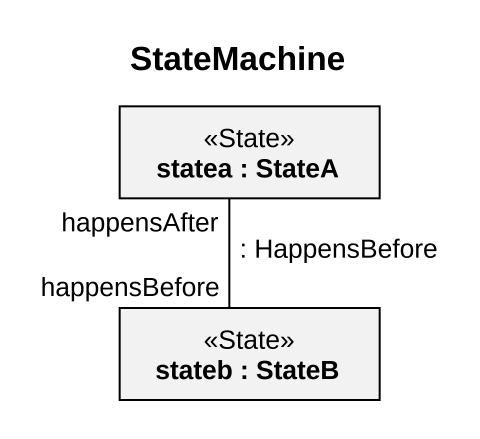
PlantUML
@startuml
title StateMachine
rectangle "statea : StateA" as statea <<State>>
rectangle "stateb : StateB" as stateb <<State>>
statea "happensAfter" -- "happensBefore" stateb : : HappensBefore
@enduml
